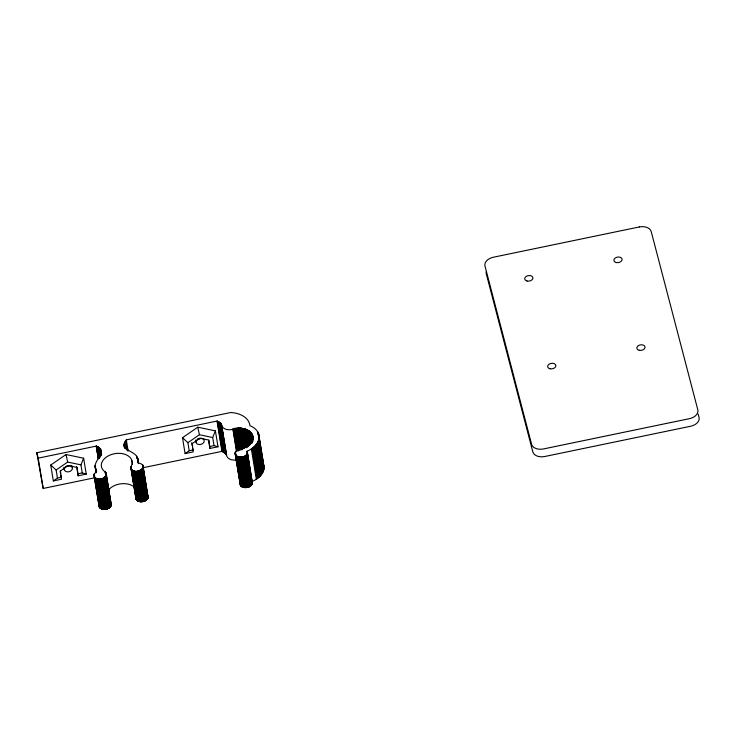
<?xml version="1.0" encoding="UTF-8"?>
<svg xmlns="http://www.w3.org/2000/svg" width="736" height="736" viewBox="0 0 736 736"><rect width="100%" height="100%" fill="white"/><g stroke="black" fill="none" stroke-linecap="round" stroke-linejoin="round"><path stroke-width="1.1" d="M247.158 451.288C248.106 463.717 224.287 453.689 240.874 448.877A15.548 10.442 -9.3 0 0 247.397 446.062C263.01 435.436 242.42 423.614 231.619 429.557A8.694 5.842 -9.3 0 1 222.217 426.613L220.634 423.347L216.991 421.066L126.316 439.87C117.318 450.625 137.034 450.285 138.018 459.512A21.758 14.619 -9.3 0 1 138.294 462.944C153.944 466.67 128.11 478.464 131.477 465.713A15.548 10.442 -9.3 0 0 114.08 453.808A15.548 10.442 -9.3 0 0 104.383 471.334C109.416 474.573 102.957 480.102 98.817 479.053C96.775 478.97 94.236 477.912 93.96 475.631C93.306 472.622 98.707 472.061 95.8 469.448C91.108 461.426 109.765 451.37 96.204 446.117L38.208 458.151L36.8 452.75L230.635 412.537A24.187 16.247 -9.3 0 1 249.946 425.721C254.601 427.432 259.044 431.462 259.118 436.724A14.821 9.954 -9.3 0 1 259.109 437.662C258.686 442.465 255.245 446.402 251.362 448.942A21.758 14.619 -9.3 0 1 247.103 451.205L252.328 483.368C251.105 488.934 239.025 489.339 240.304 482.65M135.82 497.886C136.62 504.675 150.595 501.722 147.577 495.181M78.136 475.778L77.17 467.443L68.227 465.575L60.472 470.902L61.438 479.246L53.332 480.93L50.729 465.042L66.028 454.526L83.646 458.206L86.241 474.094L78.136 475.778L76.627 466.56M209.898 448.445L208.923 440.11L199.99 438.233L192.234 443.569L193.2 451.913L185.095 453.597L182.491 437.708L197.782 427.193L215.4 430.873L218.003 446.761L209.898 448.445L208.555 440.275M263.184 463.119L264.086 467.029A14.821 9.954 -9.3 0 1 264.068 467.967C263.654 472.77 260.213 476.707 256.321 479.246A21.758 14.619 -9.3 0 1 252.071 481.51L252.328 483.368M99.01 504.933C98.587 512.311 113.675 509.754 110.74 502.927M86.241 474.094L82.257 472.926L80.932 464.848L83.646 458.206M218.003 446.761L214.02 445.593L212.695 437.515L215.4 430.873M53.332 480.93L57.454 478.078L61.511 477.232M185.095 453.597L189.216 450.745L193.264 449.898M57.454 478.078L56.129 470L67.657 462.07L80.932 464.848M189.216 450.745L187.892 442.667L199.419 434.737L212.695 437.515M78.2 473.772L82.257 472.926M209.962 446.439L214.02 445.593M36.8 452.75L43.176 488.456L94.475 477.811M143.594 467.618L221.95 451.361L225.602 453.643L227.185 456.918A8.694 5.842 -9.3 0 0 236.578 459.862M98.514 447.313L100.078 456.366M99.084 447.755L100.547 455.768M182.491 437.708L187.892 442.667M50.729 465.042L56.129 470M99.912 448.574L101.154 455.483M100.252 449.015L101.237 454.719M698.179 414.064L699.044 417.386A10.359 6.964 -9.3 0 1 690.681 426.236L544.732 456.513A10.359 6.964 -9.3 0 1 532.827 451.867L486.238 273.654A10.359 6.964 -9.3 0 1 486.137 271.786M195.491 440.082L196.061 442.244M71.843 465.732L72.413 467.903M63.738 467.415L64.299 469.577M197.782 427.193L199.419 434.737M66.028 454.526L67.657 462.07M258.64 433.9L264.086 467.029M258.446 433.357L264.068 467.967M258.216 432.823L259.136 438.435M259.504 440.68L259.872 442.925M260.24 445.17L260.608 447.414M260.976 449.659L261.344 451.904M261.712 454.14L262.08 456.384M262.448 458.629L262.816 460.874M257.959 432.29L258.327 434.534M259.026 438.279L263.985 468.574M257.674 431.774L258.226 435.142M258.934 438.858L263.893 469.163M258.805 439.438L263.773 469.743M258.649 440.027L263.617 470.322M258.456 440.606L263.424 470.902M258.235 441.177L263.203 471.482M257.977 441.756L262.945 472.061M257.692 442.327L262.66 472.622M257.379 442.888L262.338 473.193M257.03 443.449L261.988 473.745M256.652 444.001L261.611 474.297M256.238 444.544L261.206 474.84M255.806 445.078L260.765 475.373M255.337 445.602L260.305 475.907M254.849 446.117L259.808 476.413M252.724 435.721L253.368 439.484M252.466 434.93L253.304 439.447M252.236 434.424L253.138 439.291M254.325 446.614L259.293 476.919M252.043 434.047L252.853 438.665M251.832 433.679L252.834 439.41M251.592 433.32L252.88 441.177M251.335 432.97L252.715 440.947M253.782 447.111L258.741 477.416M251.16 432.74L252.632 441.72M251.05 432.63L252.522 441.609M250.866 432.409L252.338 441.388M250.755 432.299L252.218 441.278M253.212 447.589L258.17 477.894M250.433 431.977L252.08 442.078M250.212 431.765L252.052 442.989M250.093 431.664L251.924 442.888M249.863 431.462L251.703 442.686M252.614 448.049L257.582 478.354M249.725 431.36L251.565 442.584M249.486 431.176L251.326 442.391M249.348 431.075L251.372 443.422M249.099 430.891L251.123 443.238M251.997 448.5L256.965 478.805M248.952 430.799L250.976 443.146M248.685 430.624L250.709 442.971M248.538 430.532L250.562 442.879M251.362 448.942L256.321 479.246M248.106 430.284L250.47 443.836M247.82 430.128L250.212 444.719M247.655 430.045L250.047 444.636M247.36 429.898L249.752 444.489M247.195 429.824L249.578 444.415M246.882 429.686L249.458 445.39M246.716 429.612L249.283 445.326M246.394 429.484L248.97 445.197M246.22 429.419L248.796 445.133M245.898 429.3L248.648 446.126M245.714 429.235L248.464 446.071M245.382 429.125L248.133 445.961M245.189 429.07L247.949 445.906M244.849 428.968L247.793 446.927M244.665 428.913L247.6 446.872M244.315 428.83L247.25 446.78M244.122 428.784L247.057 446.743M243.763 428.702L246.707 446.66M243.496 428.646L246.505 446.614M247.222 451.435L252.384 482.862M243.202 428.591L246.33 447.672M247.333 453.229L252.246 483.699M243.009 428.554L246.183 447.644M247.232 453.56L252.126 484.03M242.898 428.536L246.026 447.617M247.084 453.891L252.052 484.196M247.002 454.048L251.878 484.518M242.641 428.499L245.76 447.571M246.808 454.37L251.776 484.674M242.438 428.472L245.631 447.562M246.707 454.526L251.666 484.831M242.291 428.453L245.419 447.525M246.588 454.682L251.546 484.987M242.061 428.416L245.189 447.497M246.459 454.839L251.418 485.134M241.942 428.407L245.07 447.488M246.321 454.986L251.289 485.291M241.859 428.398L244.978 447.47M246.183 455.133L251.142 485.438M241.684 428.38L244.803 447.46M246.036 455.271L250.994 485.576M241.482 428.352L244.6 447.433M245.879 455.418L250.838 485.714M241.27 428.334L244.499 447.424M245.714 455.547L250.672 485.852M241.058 428.324L244.177 447.405M245.539 455.685L250.507 485.99M240.81 428.306L244.012 447.387M245.364 455.814L250.323 486.11M240.681 428.297L243.993 448.5M245.18 455.934L250.139 486.238M240.433 428.288L243.736 448.491M244.987 456.053L249.955 486.358M240.23 428.278L243.607 448.482M244.794 456.173L249.752 486.468M240.083 428.269L243.395 448.472M244.591 456.283L249.55 486.579M239.697 428.269L243.101 448.472M244.389 456.384L249.348 486.689M244.177 456.486L249.136 486.79M239.485 428.269L242.797 448.463M243.956 456.578L248.924 486.882M239.099 428.269L242.586 449.595M243.736 456.67L248.704 486.974M238.887 428.269L242.374 449.595M243.515 456.752L248.474 487.057M243.285 456.826L248.253 487.131M238.492 428.288L241.988 449.613M243.055 456.9L248.023 487.204M238.28 428.297L241.776 449.622M242.825 456.964L247.784 487.269M237.884 428.324L241.38 449.65M242.586 457.028L247.554 487.333M237.673 428.343L241.169 449.659M242.346 457.084L247.314 487.379M242.107 457.13L247.075 487.425M237.286 428.38L240.773 449.705M237.066 428.398L240.562 449.724M241.868 457.166L246.836 487.471M241.629 457.203L246.588 487.508M236.679 428.444L240.166 449.77M241.39 457.231L246.348 487.536M236.468 428.472L239.954 449.797M241.141 457.249L246.109 487.554M240.902 457.268L245.861 487.572M236.072 428.527L239.568 449.852M235.86 428.564L239.347 449.88M240.663 457.277L245.622 487.582M240.424 457.277L245.382 487.582M235.474 428.628L238.961 449.954M240.184 457.277L245.143 487.582M235.262 428.665L238.749 449.99M239.945 457.268L244.904 487.563M239.706 457.249L244.665 487.554M234.876 428.748L238.363 450.073M239.476 457.222L244.435 487.526M234.664 428.784L238.151 450.11M239.246 457.194L244.205 487.499M239.016 457.157L243.975 487.462M234.278 428.876L237.949 451.324M234.066 428.922L237.562 450.248M238.795 457.111L243.754 487.416M238.574 457.065L243.533 487.37M238.354 457.01L243.312 487.315M233.689 429.024L237.176 450.349M233.478 429.079L236.974 450.404M238.142 456.946L243.101 487.25M237.94 456.881L242.898 487.186M237.737 456.808L242.696 487.112M233.1 429.189L236.596 450.515M237.535 456.725L242.503 487.03M232.898 429.244L236.578 451.692M237.351 456.642L242.31 486.947M237.167 456.55L242.126 486.855M236.983 456.458L241.951 486.763M236.808 456.357L241.776 486.652M236.486 456.136L241.61 486.551M236.339 456.016L241.298 486.321M236.192 455.897L241.16 486.202M235.419 452.189L241.022 486.073M235.345 452.355L240.773 485.815M235.4 453.799L240.663 485.677M235.318 454.14L240.47 485.392M235.088 453.348L240.249 484.941M221.554 424.635L226.66 455.216M221.407 424.368L226.366 454.673M221.242 424.102L226.2 454.406M221.058 423.844L226.016 454.149M220.855 423.586L225.814 453.891M220.634 423.347L225.602 453.643M220.404 423.108L225.372 453.413M220.165 422.878L225.124 453.174M219.898 422.648L224.866 452.953M219.632 422.436L224.59 452.741M219.337 422.234L224.305 452.539M219.043 422.032L224.002 452.336M218.73 421.848L223.689 452.152M218.399 421.673L223.367 451.978M218.068 421.507L223.026 451.803M217.718 421.342L222.677 451.646M217.359 421.194L222.318 451.499M216.991 421.066L221.95 451.361M191.7 442.732L192.206 445.85M192.538 447.874L192.869 449.889M142.959 465.465L148.148 497.214M142.71 465.014L148.056 497.711M143.042 467.581L147.945 498.042M142.913 467.912L147.881 498.208M142.839 468.068L147.715 498.539M142.655 468.39L147.623 498.695M142.554 468.556L147.513 498.852M142.444 468.712L147.402 499.008M142.324 468.86L147.283 499.164M142.195 469.016L147.154 499.321M142.057 469.163L147.016 499.468M141.91 469.31L146.869 499.615M141.763 469.448L146.722 499.753M141.597 469.586L146.565 499.891M141.432 469.724L146.39 500.029M141.257 469.853L146.225 500.158M141.082 469.982L146.041 500.287M140.889 470.102L145.857 500.406M140.705 470.221L145.664 500.526M140.502 470.332L145.47 500.636M140.3 470.442L145.259 500.747M140.088 470.543L145.056 500.848M137.853 458.96L138.589 463.45M139.877 470.644L144.845 500.949M137.66 458.418L138.396 462.907M139.665 470.736L144.624 501.041M137.43 457.875L138.35 463.487M137.172 457.35L137.54 459.595M139.444 470.828L144.403 501.124M139.214 470.902L144.182 501.207M136.565 456.329L136.933 458.574M138.984 470.985L143.952 501.28M138.754 471.049L143.722 501.354M138.524 471.114L143.483 501.418M138.285 471.169L143.253 501.474M138.046 471.224L143.014 501.529M137.807 471.27L142.775 501.575M137.568 471.307L142.526 501.612M137.328 471.344L142.287 501.648M137.08 471.371L142.048 501.667M136.841 471.39L141.8 501.694M136.602 471.399L141.56 501.704M136.353 471.408L141.321 501.713M136.114 471.408L141.082 501.713M135.875 471.399L140.843 501.704M135.645 471.39L140.604 501.694M135.406 471.371L140.364 501.676M135.176 471.344L140.134 501.648M134.946 471.307L139.904 501.612M134.716 471.27L139.684 501.575M134.495 471.224L139.454 501.529M134.274 471.178L139.242 501.474M134.062 471.123L139.021 501.418M133.851 471.058L138.81 501.354M131.937 460.773L132.48 464.14M133.648 470.985L138.607 501.29M133.446 470.911L138.405 501.216M133.253 470.828L138.212 501.133M133.06 470.746L138.028 501.041M132.876 470.644L137.844 500.949M132.701 470.552L137.669 500.857M132.535 470.451L137.494 500.747M132.213 470.23L137.338 500.646M132.066 470.111L137.034 500.416M131.928 469.991L136.887 500.287M131.67 469.734L136.758 500.167M131.072 466.587L136.519 499.9M130.962 466.918L136.408 499.762M126.316 439.87L128.156 451.094M130.898 467.25L136.142 499.321M130.861 467.756L135.948 498.861M125.571 440.689L127.227 450.791M124.632 442.143L125.736 448.877M124.007 444.268L124.559 447.635M123.988 444.875L124.54 448.242M106.15 473.377L111.256 504.482M105.956 472.917L111.2 505.144M105.772 472.622L111.118 505.485M105.561 472.346L106.039 474.729M106.104 475.346L110.998 505.816M105.312 472.089L110.924 505.972M105.184 471.96L105.736 475.327M105.874 475.833L110.842 506.138M105.782 475.999L110.648 506.46M105.579 476.312L110.538 506.616M105.46 476.468L110.418 506.773M100.998 450.45L101.651 454.232M105.331 476.624L110.29 506.92M100.749 449.862L101.513 453.716M105.193 476.772L110.161 507.076M100.547 449.475L101.439 454.25M105.055 476.919L110.014 507.214M104.908 477.057L109.866 507.362M100.124 448.84L101.292 455.658M104.751 477.195L109.71 507.5M99.756 448.408L100.933 455.225M104.586 477.333L109.544 507.638M99.599 448.242L100.786 455.06M104.411 477.471L109.379 507.766M99.351 447.994L100.62 454.894M104.236 477.6L109.195 507.895M98.992 447.681L100.464 456.66M104.052 477.719L109.011 508.024M98.808 447.534L100.372 456.587M103.859 477.839L108.827 508.144M98.707 447.46L100.179 456.44M103.666 477.958L108.624 508.254M98.302 447.175L99.875 456.219M103.463 478.06L108.422 508.364M98.201 447.102L99.857 457.203M103.261 478.17L108.22 508.475M97.989 446.973L99.746 457.139M97.768 446.844L99.535 457.01M103.049 478.271L108.008 508.567M97.658 446.78L99.314 456.881M102.828 478.363L107.796 508.668M97.428 446.66L99.378 457.939M97.308 446.596L99.148 457.82M102.608 478.455L107.576 508.751M97.198 446.54L99.029 457.764M102.387 478.538L107.346 508.834M96.959 446.43L98.909 457.709M96.83 446.375L98.854 458.721M102.157 478.612L107.125 508.916M96.582 446.264L98.734 458.666M101.927 478.685L106.895 508.99M96.462 446.218L98.486 458.565M96.333 446.163L98.357 458.51M101.697 478.75L106.656 509.054M96.204 446.117L98.228 458.464M101.458 478.814L106.426 509.11M101.228 478.86L106.186 509.165M100.988 478.915L105.947 509.211M100.74 478.952L105.708 509.257M100.501 478.989L105.46 509.294M100.262 479.016L105.22 509.321M100.013 479.035L104.981 509.34M99.774 479.053L104.733 509.358M99.535 479.062L104.494 509.367M99.296 479.062L104.254 509.367M99.056 479.062L104.015 509.367M98.817 479.053L103.776 509.349M98.578 479.035L103.546 509.33M98.348 479.007L103.307 509.312M98.118 478.98L103.077 509.284M97.888 478.943L102.847 509.248M97.667 478.897L102.626 509.202M95.717 468.28L96.398 472.227M97.446 478.851L102.405 509.156M95.128 465.492L96.168 471.684M95.128 466.072L96.14 472.834M97.226 478.796L102.194 509.1M97.014 478.731L101.973 509.036M96.812 478.667L101.77 508.972M96.609 478.593L101.568 508.898M96.407 478.51L101.375 508.815M96.223 478.428L101.182 508.732M96.039 478.336L100.998 508.64M95.855 478.244L100.823 508.539M95.68 478.142L100.648 508.438M95.524 478.032L100.482 508.337M95.358 477.922L100.326 508.226M95.073 477.682L100.17 508.107M94.291 473.975L94.659 476.22M94.935 477.563L99.894 507.858M94.217 474.131L94.585 476.376M94.686 477.296L99.765 507.73M94.153 474.297L99.535 507.463M94.042 474.628L99.342 507.178M93.96 475.134L99.185 506.883M60.113 471.104L60.453 473.184M60.784 475.208L61.116 477.222M38.208 458.151L43.176 488.456M108.413 490.056A15.548 10.442 -9.3 0 1 134.394 487.131M65.964 466.486A4.149 3.064 -14.6 0 1 72.386 467.774A4.149 3.064 -14.6 0 1 67.16 471.85A4.149 3.064 -14.6 0 1 65.384 466.946M69.331 465.575A4.149 3.064 -14.6 0 1 65.909 466.449M197.671 439.116A4.149 3.064 -14.6 0 0 201.084 438.242A4.149 3.064 -14.6 0 1 203.872 442.198A4.149 3.064 -14.6 0 1 197.984 444.305A4.149 3.064 -14.6 0 1 196.981 439.769M197.524 439.3A4.149 3.064 -14.6 0 1 197.938 439.024M198.389 438.785A4.149 3.064 -14.6 0 1 200.128 438.297M639.317 226.955L493.368 257.232A10.359 6.964 -9.3 0 0 484.996 266.082L531.585 444.296A10.359 6.964 -9.3 0 0 543.49 448.942L689.439 418.664A10.359 6.964 -9.3 0 0 697.811 409.814L651.222 231.601A10.359 6.964 -9.3 0 0 639.317 226.955M616.28 262.54A4.149 2.788 -9.3 0 0 622.095 259.219A4.149 2.788 -9.3 0 0 615.618 257.766A4.149 2.788 -9.3 0 0 616.28 262.54M550.031 368.8A4.149 2.788 -9.3 0 0 555.846 365.47A4.149 2.788 -9.3 0 0 549.369 364.026A4.149 2.788 -9.3 0 0 550.031 368.8M639.225 350.299A4.149 2.788 -9.3 0 0 645.04 346.969A4.149 2.788 -9.3 0 0 638.554 345.524A4.149 2.788 -9.3 0 0 639.225 350.299M527.096 281.042A4.149 2.788 -9.3 0 0 532.901 277.72A4.149 2.788 -9.3 0 0 526.424 276.267A4.149 2.788 -9.3 0 0 527.096 281.042"/></g></svg>
